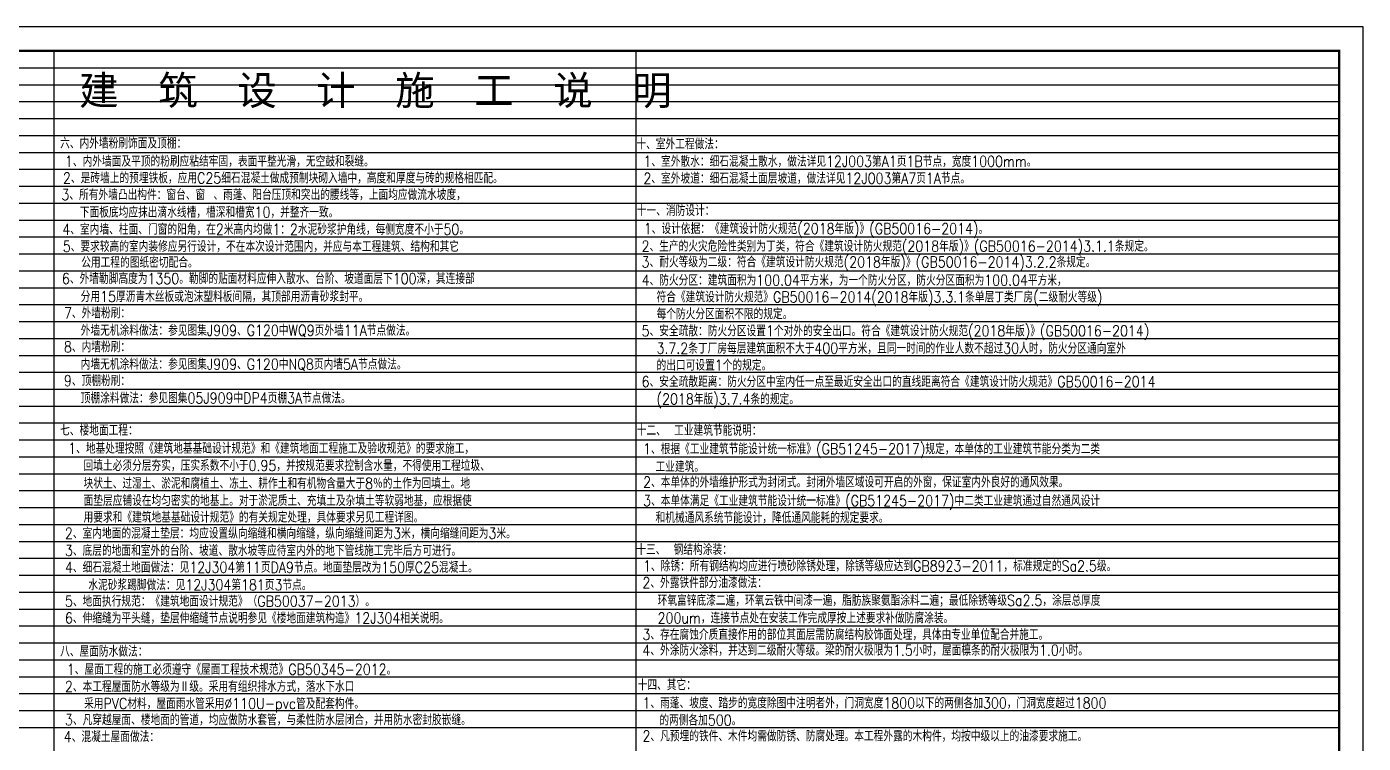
# Model space of a CAD drawing. Extents: x 5191187 to 5306989, y -468291 to -238224.
# Drawn here: x 5247344 to 5302646, y -330039 to -300384 of the extents above; entities that cross this region are included whole.
import ezdxf

# ---------------------------------------------------------------- set-up
doc = ezdxf.new("R2010")
doc.units = 0
doc.header["$LTSCALE"] = 1000
doc.header["$MEASUREMENT"] = 0
doc.layers.get('0').update_dxf_attribs({"linetype": 'CONTINUOUS'})
doc.layers.add('PUB_TITLE', color=4, linetype='CONTINUOUS')
doc.layers.add('图层线', color=8, linetype='CONTINUOUS')
doc.styles.add('HZ1', font='txt.shx', dxfattribs={"bigfont": 'hzdx.shx'})
doc.styles.add('宋体', font='', dxfattribs={"width": 0.7})
doc.styles.get('宋体').set_extended_font_data('SimSun')

msp = doc.modelspace()

# ---------------------------------------------------------------- linework, layer by layer
at = {"layer": 'PUB_TITLE'}
msp.add_lwpolyline([(5218545.9, -359783.9), (5302645.9, -359783.9), (5302645.9, -300383.9), (5218545.9, -300383.9)], close=True, dxfattribs=at)
at = {"layer": 'PUB_TITLE', "const_width": 100}
msp.add_lwpolyline([(5221045.9, -358783.9), (5301645.9, -358783.9), (5301645.9, -301383.9), (5221045.9, -301383.9)], close=True, dxfattribs=at)
at = {"layer": '图层线'}
for p, q in [((5221045.9, -301383.9), (5301645.9, -301383.9)), ((5248477, -358783.9), (5248477, -301383.9)), ((5272566.9, -358783.9), (5272566.9, -301383.9)), ((5221045.9, -302083.9), (5301645.9, -302083.9)), ((5221045.9, -302783.9), (5301645.9, -302783.9)), ((5221045.9, -303483.9), (5301645.9, -303483.9)), ((5221045.9, -304183.9), (5301645.9, -304183.9)), ((5221045.9, -304883.9), (5301645.9, -304883.9)), ((5221045.9, -305583.9), (5301645.9, -305583.9)), ((5221045.9, -306283.9), (5301645.9, -306283.9)), ((5221045.9, -306983.9), (5301645.9, -306983.9)), ((5221045.9, -307683.9), (5301645.9, -307683.9)), ((5221045.9, -308383.9), (5301645.9, -308383.9)), ((5221045.9, -309083.9), (5301645.9, -309083.9)), ((5221045.9, -309783.9), (5301645.9, -309783.9)), ((5221045.9, -310483.9), (5301645.9, -310483.9)), ((5221045.9, -311183.9), (5301645.9, -311183.9)), ((5221045.9, -311883.9), (5301645.9, -311883.9)), ((5221045.9, -312583.9), (5301645.9, -312583.9)), ((5221045.9, -313283.9), (5301645.9, -313283.9)), ((5221045.9, -313983.9), (5301645.9, -313983.9)), ((5221045.9, -314683.9), (5301645.9, -314683.9)), ((5221045.9, -315383.9), (5301645.9, -315383.9)), ((5221045.9, -316083.9), (5301645.9, -316083.9)), ((5221045.9, -316783.9), (5301645.9, -316783.9)), ((5221045.9, -317483.9), (5301645.9, -317483.9)), ((5221045.9, -318183.9), (5301645.9, -318183.9)), ((5221045.9, -318883.9), (5301645.9, -318883.9)), ((5221045.9, -319583.9), (5301645.9, -319583.9)), ((5221045.9, -320283.9), (5301645.9, -320283.9)), ((5221045.9, -320983.9), (5301645.9, -320983.9)), ((5221045.9, -321683.9), (5301645.9, -321683.9)), ((5221045.9, -322383.9), (5301645.9, -322383.9)), ((5221045.9, -323083.9), (5301645.9, -323083.9)), ((5221045.9, -323783.9), (5301645.9, -323783.9)), ((5221045.9, -324483.9), (5301645.9, -324483.9)), ((5221045.9, -325183.9), (5301645.9, -325183.9)), ((5221045.9, -325883.9), (5301645.9, -325883.9)), ((5221045.9, -326583.9), (5301645.9, -326583.9)), ((5221045.9, -327283.9), (5301645.9, -327283.9)), ((5221045.9, -327983.9), (5301645.9, -327983.9)), ((5221045.9, -328683.9), (5301645.9, -328683.9)), ((5221045.9, -329383.9), (5301645.9, -329383.9))]:
    msp.add_line(p, q, dxfattribs=at)

# ---------------------------------------------------------------- texts
at = {"style": '宋体'}
msp.add_text('建  筑  设  计  施  工  说  明', height=1200, dxfattribs=at).set_placement((5249511.1, -303618.6))
at = {"color": 6, "style": 'HZ1', "width": 0.85}
for s, p in [('六、内外墙粉刷饰面及顶棚：', (5248725.4, -305427.8)), ('十、室外工程做法：', (5272570.3, -305461)), ('十一、消防设计：', (5272585.7, -308215)), ('七、楼地面工程：', (5248725.4, -317307.6)), ('十二、 工业建筑节能说明：', (5272585.7, -317315)), ('十三、 钢结构涂装：', (5272565.4, -322245.8)), ('八、屋面防水做法：', (5248725.4, -326456.7)), ('十四、其它：', (5272623, -327846.9))]:
    msp.add_text(s, height=450, dxfattribs=at).set_placement(p)
at = {"color": 4, "style": 'HZ1', "width": 0.85}
for s, p in [('1、内外墙面及平顶的粉刷应粘结牢固，表面平整光滑，无空鼓和裂缝。', (5248925.4, -306177.8)), ('1、室外散水：细石混凝土散水，做法详见12J003第A1页1B节点，宽度1000mm。', (5272860.9, -306181)), ('2、是砖墙上的预埋铁板，应用C25细石混凝土做成预制块砌入墙中，高度和厚度与砖的规格相匹配。', (5248844.4, -306868.2)), ('2、室外坡道：细石混凝土面层坡道，做法详见12J003第A7页1A节点。', (5272860.9, -306880.5)), ('3、所有外墙凸出构件：窗台、窗 、雨蓬、阳台压顶和突出的腰线等，上面均应做流水坡度，', (5248778.9, -307558.6)), ('下面板底均应抹出滴水线槽，槽深和槽宽10，并整齐一致。', (5249541.8, -308283.9)), ('4、室内墙、柱面、门窗的阳角，在2米高内均做1：2水泥砂浆护角线，每侧宽度不小于50。', (5248818.2, -308992.3)), ('1、设计依据：《建筑设计防火规范(2018年版)》(GB50016-2014)。', (5272876.2, -308965)), ('5、要求较高的室内装修应另行设计，不在本次设计范围内，并应与本工程建筑、结构和其它', (5248836.1, -309701.5)), ('2、生产的火灾危险性类别为丁类，符合《建筑设计防火规范(2018年版)》(GB50016-2014)3.1.1条规定。', (5272785.7, -309691.9)), ('公用工程的图纸密切配合。', (5249599.3, -310361.6)), ('3、耐火等级为二级：符合《建筑设计防火规范(2018年版)》(GB50016-2014)3.2.2条规定。', (5272785.7, -310344.7)), ('6、外墙勒脚高度为1350。勒脚的贴面材料应伸入散水、台阶、坡道面层下100深，其连接部', (5248801.6, -311032)), ('4、防火分区：建筑面积为100.04平方米，为一个防火分区，防火分区面积为100.04平方米，', (5272785.7, -311098.4)), ('分用15厚沥青木丝板或泡沫塑料板间隔，其顶部用沥青砂浆封平。', (5249578.1, -311776.3)), ('符合《建筑设计防火规范》GB50016-2014(2018年版)3.3.1条单层丁类厂房(二级耐火等级)', (5273403.8, -311793.1)), ('7、外墙粉刷：', (5248883.8, -312457.2)), ('每个防火分区面积不限的规定。', (5273403.8, -312493.1)), ('外墙无机涂料做法：参见图集J909、G120中WQ9页外墙11A节点做法。', (5249578.1, -313176.3)), ('5、安全疏散：防火分区设置1个对外的安全出口。符合《建筑设计防火规范(2018年版)》(GB50016-2014)', (5272785.7, -313196)), ('8、内墙粉刷：', (5248883.8, -313857.2)), ('3.7.2条丁厂房每层建筑面积不大于400平方米，且同一时间的作业人数不超过30人时，防火分区通向室外', (5273403.8, -313915.2)), ('内墙无机涂料做法：参见图集J909、G120中NQ8页内墙5A节点做法。', (5249578.1, -314576.3)), ('的出口可设置1个的规定。', (5273403.8, -314615.2)), ('9、顶棚粉刷：', (5248883.8, -315257.2)), ('6、安全疏散距离：防火分区中室内任一点至最近安全出口的直线距离符合《建筑设计防火规范》GB50016-2014', (5272785.7, -315296)), ('顶棚涂料做法：参见图集05J909中DP4页棚3A节点做法。', (5249578.1, -315976.3)), ('(2018年版)3.7.4条的规定。', (5273403.8, -316015.2)), ('1、地基处理按照《建筑地基基础设计规范》和《建筑地面工程施工及验收规范》的要求施工，', (5249060.3, -318057.6)), ('1、根据《工业建筑节能设计统一标准》(GB51245-2017)规定，本单体的工业建筑节能分类为二类', (5272847, -318078.9)), ('回填土必须分层夯实，压实系数不小于0.95，并按规范要求控制含水量，不得使用工程垃圾、', (5249696.1, -318769.9)), ('工业建筑。', (5273362.2, -318814.4)), ('块状土、过湿土、淤泥和腐植土、冻土、耕作土和有机物含量大于8％的土作为回填土。地', (5249696.1, -319505.8)), ('2、本单体的外墙维护形式为封闭式。封闭外墙区域设可开启的外窗，保证室内外良好的通风效果。', (5272847, -319455.3)), ('面垫层应铺设在均匀密实的地基上。对于淤泥质土、充填土及杂填土等软弱地基，应根据使', (5249696.1, -320218.1)), ('3、本单体满足《工业建筑节能设计统一标准》(GB51245-2017)中二类工业建筑通过自然通风设计', (5272847, -320224.8)), ('用要求和《建筑地基基础设计规范》的有关规定处理，具体要求另见工程详图。', (5249696.1, -320906.9)), ('和机械通风系统节能设计，降低通风能耗的规定要求。', (5273362.2, -320921.4)), ('2、室内地面的混凝土垫层：均应设置纵向缩缝和横向缩缝，纵向缩缝间距为3米，横向缩缝间距为3米。', (5248925.4, -321572.1)), ('3、底层的地面和室外的台阶、坡道、散水坡等应待室内外的地下管线施工完毕后方可进行。', (5248925.4, -322286.8)), ('4、细石混凝土地面做法：见12J304第11页DA9节点。地面垫层改为150厚C25混凝土。', (5248925.4, -322981.1)), ('1、除锈：所有钢结构均应进行喷砂除锈处理，除锈等级应达到GB8923-2011，标准规定的Sa2.5级。', (5272845.5, -322926.1)), ('水泥砂浆踢脚做法：见12J304第181页3节点。', (5249891.3, -323706.9)), ('2、外露铁件部分油漆做法：', (5272820.1, -323616.6)), ('5、地面执行规范：《建筑地面设计规范》（GB50037-2013）。', (5248925.4, -324381.1)), ('环氧富锌底漆二遍，环氧云铁中间漆一遍，脂肪族聚氨酯涂料二遍；最低除锈等级Sa2.5，涂层总厚度', (5273449, -324351.2)), ('6、伸缩缝为平头缝，垫层伸缩缝节点说明参见《楼地面建筑构造》12J304相关说明。', (5248925.4, -325081.1)), ('200um，连接节点处在安装工作完成厚按上述要求补做防腐涂装。', (5273449, -325076.9)), ('3、存在腐蚀介质直接作用的部位其面层需防腐结构胶饰面处理，具体由专业单位配合并施工。', (5272820.1, -325763.5)), ('4、外涂防火涂料，并达到二级耐火等级。梁的耐火极限为1.5小时，屋面檩条的耐火极限为1.0小时。', (5272820.1, -326413.5)), ('1、屋面工程的施工必须遵守《屋面工程技术规范》GB50345-2012。', (5249004.2, -327206.7)), ('2、本工程屋面防水等级为Ⅱ级。采用有组织排水方式，落水下水口', (5248925.4, -327914.4)), ('采用PVC材料，屋面雨水管采用%%C110U-pvc管及配套构件。', (5249718.5, -328618.2)), ('1、雨蓬、坡度、踏步的宽度除图中注明者外，门洞宽度1800以下的两侧各加300，门洞宽度超过1800', (5272823, -328596.9)), ('3、凡穿越屋面、楼地面的管道，均应做防水套管，与柔性防水层闭合，并用防水密封胶嵌缝。', (5248925.4, -329290.7)), ('的两侧各加500。', (5273519.2, -329305.4)), ('4、混凝土屋面做法：', (5248877.6, -329993.2)), ('2、凡预埋的铁件、木件均需做防锈、防腐处理。本工程外露的木构件，均按中级以上的油漆要求施工。', (5272823, -329964.1))]:
    msp.add_text(s, height=450, dxfattribs=at).set_placement(p)

doc.saveas('drawing.dxf')
